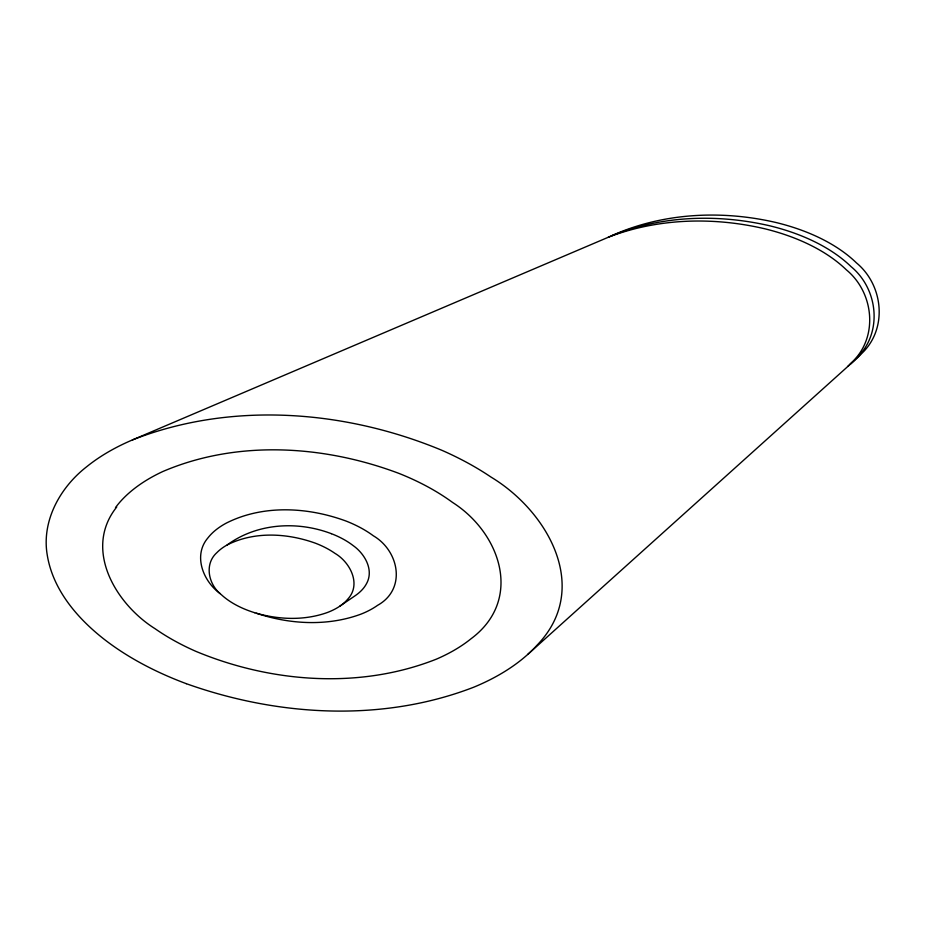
<?xml version="1.0" encoding="UTF-8"?>
<svg xmlns="http://www.w3.org/2000/svg" width="926" height="926" viewBox="0 0 926 926"><rect width="100%" height="100%" fill="white"/><g stroke="black" fill="none" stroke-linecap="round" stroke-linejoin="round"><path stroke-width="1.39" d="M116.734 506.997C82.946 549.28 115.843 604.157 155.036 628.685A245.17 141.551 0 0 0 196.046 651.418C271.318 682.74 359.682 689.5 436.343 659.162A160.372 92.588 0 0 0 470.998 638.79C523.398 599.828 500.677 533.098 452.478 502.378A245.228 141.574 0 0 0 399.048 473.441C324.239 445.221 237.345 439.561 162.791 471.531A161.483 93.237 0 0 0 115.495 507.587M186.288 683.677C277.742 716.319 381.952 722.604 473.591 687.266A207.285 119.674 0 0 0 527.716 654.45L845.542 368.525A154.214 89.035 0 0 0 851.561 362.622C878.705 337.527 874.098 292.639 846.376 269.848A174.03 100.471 0 0 0 765.073 228.849C713.518 216.719 657.911 218.073 608.232 237.287L132.372 439.954A207.077 119.558 0 0 0 86.65 466.762C60.271 487.238 41.496 520.667 47.203 554.755C52.666 589.168 76.522 617.387 103.075 638.408A315.419 182.109 0 0 0 186.288 683.677M847.788 366.441L855.392 359.67A151.957 87.738 0 0 0 861.307 353.871C887.93 329.274 883.589 285.243 856.4 262.845A170.083 98.191 0 0 0 775.641 222.425C720.243 209.623 660.053 212.876 608.22 237.287M254.534 612.688C278.02 619.714 303.959 620.86 327.26 612.549A57.933 33.452 0 0 0 339.888 606.136L355.179 595.707A58.014 33.498 0 0 0 363.085 588.705A60.271 34.794 0 0 0 366.198 584.225C374.417 570.323 364.844 553.794 353.037 545.507A87.704 50.641 0 0 0 331.358 533.677M254.546 612.676A88.884 51.312 0 0 1 221.221 594.573C208.581 584.769 203.928 564.165 216.904 552.614A57.991 33.475 0 0 1 227.171 544.939C257.058 523.051 297.42 520.771 331.358 533.677M227.171 544.939C254.395 531.107 287.43 533.087 315.523 543.238A89.498 51.671 0 0 1 334.899 553.32C350.005 562.117 361.591 584.098 347.863 599.041A58.454 33.741 0 0 1 339.888 606.136M611.588 235.817C661.268 215.48 717.407 213.779 769.39 225.713A172.19 99.406 0 0 1 851.017 266.595C878.519 289.178 882.987 333.696 856.087 358.559A153.172 88.433 0 0 1 850.114 364.404M132.372 439.954C231.153 401.074 344.9 409.963 441.806 450.267A316.414 182.677 0 0 1 491.046 477.098C548.169 511.546 591.957 588.959 536.675 645.572A210.723 121.653 0 0 1 527.716 654.45M256.375 613.243C289.896 624.471 327.584 626.52 361.071 614.1A78.409 45.27 0 0 0 377.565 605.349C406.653 589.191 399.175 550.901 373.317 535.772A119.662 69.08 0 0 0 346.44 521.199C308.277 507.054 263.227 504.334 226.164 523.178A78.918 45.559 0 0 0 207.945 537.879C192.805 555.461 203.211 581.389 220.133 593.554"/></g></svg>
